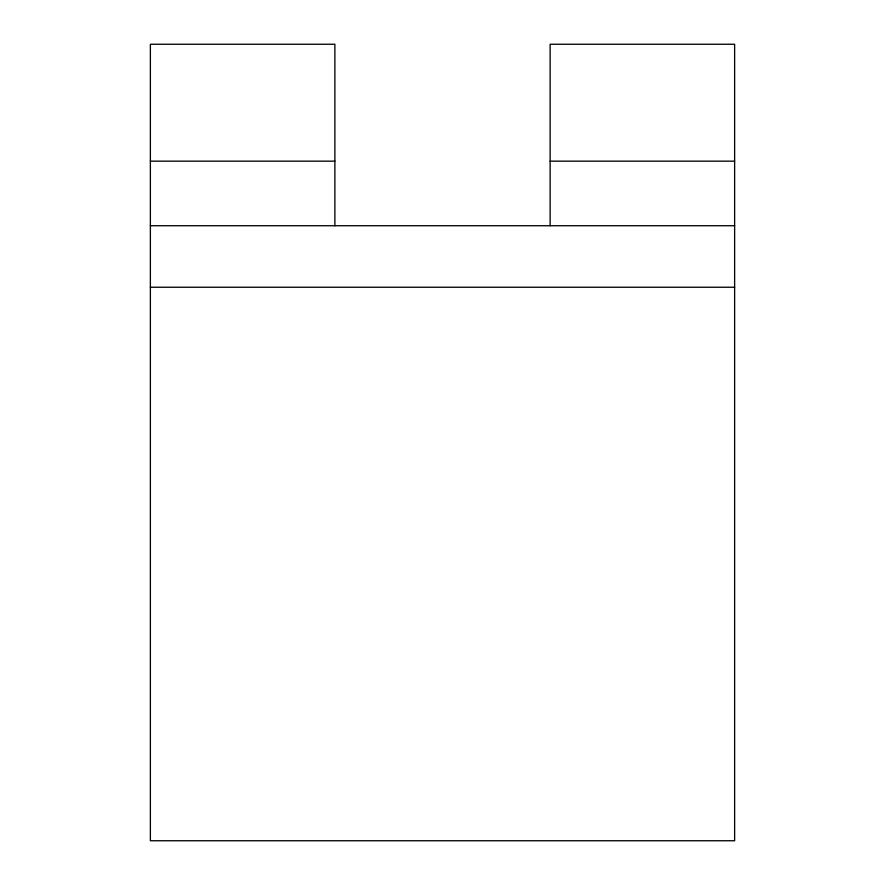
<?xml version="1.0" encoding="UTF-8"?>
<svg xmlns="http://www.w3.org/2000/svg" width="885" height="885" viewBox="0 0 885 885"><rect width="100%" height="100%" fill="white"/><g stroke="black" fill="none" stroke-linecap="round" stroke-linejoin="round"><path stroke-width="1.33" d="M150.373 161.159L334.873 161.159M550.127 161.159L734.627 161.159M150.373 225.73L734.627 225.73M150.373 287.238L734.627 287.238M550.127 225.73L550.127 44.25L734.627 44.25L734.627 840.75L150.373 840.75L150.373 44.25L334.873 44.25L334.873 225.73"/></g></svg>
